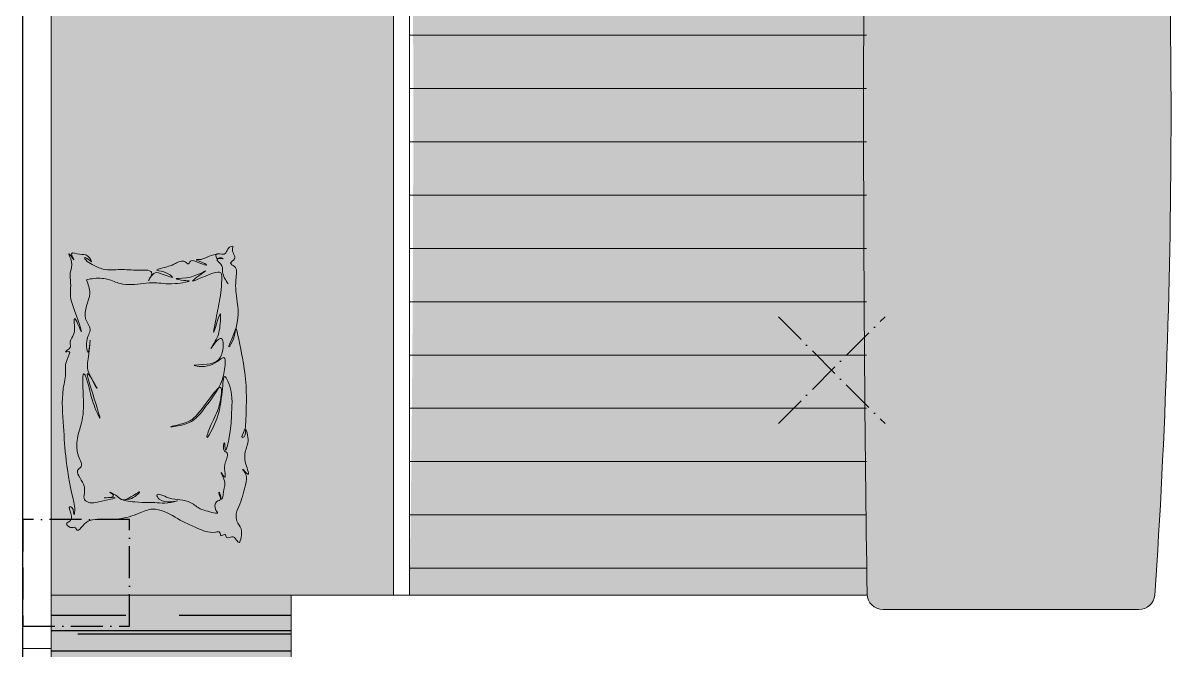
# Model space of a CAD drawing. Header units: millimetres. Extents: x -16811 to 32579, y 147992 to 176118.
# Drawn here: x 1724 to 3877, y 167924 to 169100 of the extents above; entities that cross this region are included whole.
import ezdxf

# ---------------------------------------------------------------- set-up
doc = ezdxf.new("R2010")
doc.units = ezdxf.units.MM
doc.header["$MEASUREMENT"] = 0
doc.header["$PDMODE"] = 3
doc.header["$PDSIZE"] = 100
doc.linetypes.add('ACAD_ISO10W100', pattern=[18, 12, -3, 0, -3])
doc.layers.add('0[2345]', color=6, linetype='ACAD_ISO10W100', lineweight=30, plot=False)
doc.layers.add('Furniture[2345]', color=7, linetype='Continuous', lineweight=20)
doc.layers.add('Hatching[2345]', color=7, linetype='Continuous')
doc.layers.add('Wall[2345]', color=7, linetype='Continuous')
doc.linetypes.add('FENCELINE1', pattern='A,0.25,-0.1,[133,ltypeshp.shx,S=0.1,R=0,X=-0.1,Y=0],-0.1,1', length=1.45)

msp = doc.modelspace()

# ---------------------------------------------------------------- hatches: boundary and pattern name
at = {"layer": 'Hatching[2345]'}
h = msp.add_hatch(color=254, dxfattribs=at)
h.set_gradient(color1=(188, 218, 240), color2=(188, 218, 240), centered=1, one_color=1, tint=0.84, name='SPHERICAL')
h.paths.add_polyline_path([(3846.2, 169833, 0.381867), (3816.4, 169859.7), (3336.6, 169859.7, 0.381867), (3306.8, 169833, 0.007425), (3306.7, 168028.9, 0.407012), (3336.7, 167999.7), (3816.4, 167999.7, 0.381867), (3846.2, 168026.3, 0.033624)])
h = msp.add_hatch(color=254, dxfattribs=at)
h.set_gradient(color1=(188, 218, 240), color2=(188, 218, 240), centered=1, one_color=1, tint=0.84, name='SPHERICAL')
h.paths.add_polyline_path([(2418.8, 169826.6), (1776.6, 169826.6), (1776.6, 168927), (2418.8, 168927)])
edge = h.paths.add_edge_path(flags=16)
edge.add_spline(control_points=[(1808, 169696.2), (1810.1, 169698), (1813.9, 169701.2), (1821.9, 169697.3), (1826.1, 169710.1), (1837.1, 169692.9), (1849.4, 169684.6), (1874.8, 169684), (1905.7, 169685), (1937.8, 169675.3), (1965.2, 169662.3), (1996.9, 169670.9), (2021.5, 169689), (2054.5, 169701.8), (2072.9, 169711.4), (2094.5, 169706.1), (2093.3, 169719.2), (2104.4, 169707.6), (2104.3, 169723.2), (2117.1, 169713.4), (2122.6, 169721.8), (2130.4, 169730.9), (2133.5, 169714.4), (2134.9, 169701.9), (2123.6, 169688.9), (2122.5, 169671.4), (2134.3, 169649.8), (2139.1, 169623.6), (2145.7, 169603.7), (2130.8, 169584), (2152.7, 169609.5), (2136.9, 169572.5), (2141.1, 169553.1), (2148.7, 169534.8), (2139.1, 169507), (2143.1, 169528.2), (2130.7, 169532.3), (2140.7, 169516.7), (2141.7, 169496.3), (2144.5, 169432), (2138.5, 169395.2), (2124, 169325.7), (2122.8, 169326.5), (2122.7, 169326.6)], knot_values=[0, 0, 0, 0, 0.25382, 0.460542, 0.694835, 1.139569, 1.70084, 2.377518, 3.524298, 4.836209, 5.695724, 6.447678, 7.962577, 8.761427, 9.922694, 10.207165, 10.409942, 10.689351, 10.924019, 11.259037, 11.612355, 11.832431, 12.167835, 12.701992, 13.262323, 13.72025, 14.364213, 15.686964, 16.275555, 16.641872, 17.088132, 17.726791, 18.67199, 19.557352, 19.944726, 20.430995, 20.534345, 21.017645, 21.33905, 22.928598, 26.724468, 27.411934, 27.441983, 27.441983, 27.441983, 27.441983], degree=3, periodic=0)
edge.add_spline(control_points=[(2122.7, 169326.6), (2130, 169302.7), (2125, 169277.5), (2120.9, 169237.6), (2126.9, 169211.3), (2108.5, 169203.5), (2128.7, 169193.4), (2112.5, 169182.2), (2118.8, 169171.5), (2110.3, 169172.6), (2106.9, 169178.9), (2101.5, 169190.7), (2088.4, 169184.2), (2086.1, 169187.2)], knot_values=[29.790014, 29.790014, 29.790014, 29.790014, 31.733418, 33.070592, 33.76116, 34.070204, 34.417773, 35.108341, 35.207621, 35.330254, 35.677272, 35.977512, 36.449933, 36.449933, 36.449933, 36.449933], degree=3, periodic=0)
edge.add_spline(control_points=[(2086.1, 169187.2), (2083.1, 169187.6), (2074.3, 169188.8), (2064.2, 169195.6), (2055.2, 169196.8), (2043, 169196.7), (2060.1, 169200.8), (2071.9, 169209.1), (2054.5, 169203.6), (2048.3, 169199.7), (2037.3, 169197.5), (2034.5, 169207.3), (2024.1, 169195.9), (2005.1, 169207.4), (1992, 169211), (1969.5, 169216.9), (1992.1, 169218.8), (2013.9, 169236.2), (1983.9, 169223.1), (1971.3, 169219.8), (1965.7, 169225.7), (1964.2, 169227.6)], knot_values=[0.001627, 0.001627, 0.001627, 0.001627, 0.30881, 0.885533, 1.125245, 1.294957, 1.807053, 2.014014, 2.390194, 2.791076, 3.067402, 3.255669, 3.501446, 4.111256, 5.093018, 5.333636, 5.795713, 6.424924, 7.22382, 7.634666, 7.811297, 7.811297, 7.811297, 7.811297], degree=3, periodic=0)
edge.add_spline(control_points=[(1964.2, 169227.6), (1964.8, 169226.1), (1968.3, 169215.1), (1932.5, 169218.2), (1909.1, 169213.6), (1876.5, 169218.6), (1855.6, 169206.6), (1844, 169201.5), (1836.6, 169190.2), (1847.8, 169196.1), (1854.9, 169204.8), (1843.9, 169183.8), (1832.5, 169190), (1808.8, 169179), (1824.5, 169206), (1804.2, 169175.6), (1818.8, 169205.2), (1810.3, 169220.4), (1814.4, 169243.5), (1811.3, 169267.3), (1820, 169289.7), (1843.1, 169357.8), (1816.6, 169292.6), (1822, 169327.4), (1817.8, 169340.7), (1810, 169351.8), (1815.4, 169362.9), (1797.6, 169372.4), (1816, 169366.7), (1801.6, 169390.1), (1805.5, 169408.9), (1795.1, 169452.8), (1800, 169507.8), (1803.4, 169578.3), (1814.8, 169634.8), (1821.7, 169663.4), (1818.6, 169682.8), (1819.7, 169663), (1807.9, 169659.2), (1816.1, 169676.4), (1815.1, 169687.6), (1803.2, 169691.9), (1806.5, 169694.9), (1808, 169696.2)], knot_values=[8.535132, 8.535132, 8.535132, 8.535132, 8.665562, 9.474885, 10.680581, 11.731794, 12.482799, 12.979735, 13.12789, 13.494969, 13.630671, 14.056835, 14.587313, 15.085164, 15.480512, 15.951085, 16.483501, 17.093841, 17.945825, 18.659388, 19.367318, 20.886126, 21.744859, 22.416814, 22.865961, 23.371565, 23.564984, 24.001314, 24.195364, 24.707154, 25.475673, 26.536549, 28.914258, 31.040669, 33.694428, 34.232605, 34.493516, 34.978663, 35.091565, 35.515429, 36.048451, 36.245558, 36.4021, 36.4021, 36.4021, 36.4021], degree=3, periodic=0)
edge = h.paths.add_edge_path(flags=0)
edge.add_spline(control_points=[(2090.2, 169438.2), (2091.1, 169436.6), (2096.1, 169427.2), (2101.8, 169410.9), (2105.9, 169368.4), (2078.8, 169402.6), (2029.2, 169393.9), (2078, 169394.9), (2100.7, 169382.6), (2099.6, 169326.5), (2070, 169373.4), (2087.9, 169344.9), (2092.8, 169333.4), (2097, 169274.4), (2078.2, 169350), (2085.7, 169305.7), (2092, 169279.1), (2096.4, 169248.2), (2097.2, 169217.9), (2071, 169223.7), (2021, 169249.6), (2084.9, 169205.6), (2039.7, 169234.8), (2002.2, 169230.9), (2023.5, 169236.5), (2045.3, 169236.6), (1996.7, 169245.5), (1977.4, 169238.9), (1941.6, 169242.6), (1911.6, 169246.5), (1881.8, 169231.5), (1859.5, 169231.3), (1846.3, 169234), (1842.9, 169234.7), (1846.1, 169243), (1855.1, 169267), (1830.9, 169299.3), (1855.2, 169328.8), (1839.7, 169344.8), (1846.2, 169386), (1851.4, 169328.3), (1846.5, 169385.9), (1842.4, 169398.7), (1849.8, 169415.1), (1851.6, 169418.9)], knot_values=[65.447847, 65.447847, 65.447847, 65.447847, 65.63943, 66.565436, 67.420431, 68.40732, 69.420683, 70.237166, 71.43394, 72.332569, 73.176927, 73.554537, 74.554717, 75.447633, 76.66581, 77.148, 78.482837, 80.007232, 80.427044, 80.931932, 82.265181, 83.244131, 84.489691, 85.144184, 85.633812, 85.971755, 86.866409, 88.157786, 88.849889, 90.296323, 91.112463, 92.101438, 92.454034, 92.454034, 92.454034, 93.319474, 94.93311, 95.647186, 96.420475, 97.126698, 97.881117, 98.886806, 99.872246, 100.167679, 100.167679, 100.167679, 100.167679], degree=3, periodic=0)
edge.add_spline(control_points=[(1851.6, 169418.9), (1849.3, 169415.3), (1839.3, 169401.1), (1856.2, 169454.4), (1875.3, 169513.4), (1849.7, 169455.5), (1848.6, 169435.2), (1834.3, 169398.2), (1837.8, 169468), (1836.7, 169503.5), (1815.9, 169549.7), (1837.6, 169583.9), (1819, 169594.8), (1841.6, 169616.2), (1839.2, 169633.9), (1837.3, 169646.2), (1848.6, 169655.6), (1864.3, 169651.3), (1910.7, 169642.7), (1885.5, 169643.4), (1880.7, 169643.7)], knot_values=[9.262746, 9.262746, 9.262746, 9.262746, 9.598621, 10.884297, 12.452965, 13.476101, 15.040717, 15.348451, 16.704729, 18.391968, 20.48622, 21.196783, 21.369329, 22.369403, 23.061945, 23.242728, 23.553096, 24.276746, 25.284432, 25.703927, 25.703927, 25.703927, 25.703927], degree=3, periodic=0)
edge.add_spline(control_points=[(1880.7, 169643.7), (1883.3, 169643.4), (1888.8, 169642.8), (1897, 169640.3), (1879.3, 169629.3), (1902.2, 169640.7), (1912.3, 169655.2), (1955.9, 169619.6), (1928.9, 169648.6), (1901.8, 169646.7), (1948.2, 169654.8), (1968.4, 169651.3), (1992.9, 169655.4), (2029.4, 169645.2), (1982.8, 169657.7), (1970.4, 169631.4), (1999.5, 169647), (2017.2, 169647), (2039.5, 169651.3), (2053.5, 169664.5), (2068.1, 169668.5), (2094.2, 169676.7), (2082.2, 169664), (2083.1, 169650.2), (2093.9, 169648.4), (2094.6, 169645), (2094.6, 169644.5)], knot_values=[26.157068, 26.157068, 26.157068, 26.157068, 26.385216, 26.523896, 26.856192, 27.271557, 27.814993, 28.951107, 29.737919, 30.142365, 30.901079, 32.306046, 32.957682, 33.57046, 34.718549, 35.01149, 35.760324, 36.490654, 37.198885, 37.895984, 38.254443, 38.997565, 39.162584, 39.713823, 39.994801, 40.035381, 40.035381, 40.035381, 40.035381], degree=3, periodic=0)
edge.add_spline(control_points=[(1880.7, 169643.7), (1878, 169643.8), (1874.2, 169644), (1878, 169643.9), (1880.7, 169643.7)], knot_values=[25.703927, 25.703927, 25.703927, 25.703927, 25.930608, 26.157068, 26.157068, 26.157068, 26.157068], degree=3, periodic=0)
edge.add_spline(control_points=[(1880.7, 169643.7), (1885.5, 169643.4), (1910.7, 169642.7), (1864.3, 169651.3), (1848.6, 169655.6), (1837.3, 169646.2), (1839.2, 169633.9), (1841.6, 169616.2), (1819, 169594.8), (1837.6, 169583.9), (1815.9, 169549.7), (1836.7, 169503.5), (1837.8, 169468), (1834.3, 169398.2), (1848.6, 169435.2), (1849.7, 169455.5), (1875.3, 169513.4), (1856.2, 169454.4), (1839.3, 169401.1), (1849.3, 169415.3), (1851.6, 169418.9)], knot_values=[9.262746, 9.262746, 9.262746, 9.262746, 9.682241, 10.689927, 11.413577, 11.723945, 11.904729, 12.597271, 13.597345, 13.76989, 14.480453, 16.574705, 18.261945, 19.618223, 19.925956, 21.490572, 22.513709, 24.082377, 25.368053, 25.703927, 25.703927, 25.703927, 25.703927], degree=3, periodic=0)
edge.add_spline(control_points=[(1851.6, 169418.9), (1856.8, 169429.4), (1868.6, 169448.5), (1856.4, 169426.4), (1851.6, 169418.9)], knot_values=[7.713645, 7.713645, 7.713645, 7.713645, 8.546506, 9.262746, 9.262746, 9.262746, 9.262746], degree=3, periodic=0)
h = msp.add_hatch(color=7, dxfattribs=at)
h.set_gradient(color1=(255, 255, 255), one_color=1, tint=1)
h.paths.add_polyline_path([(3306.9, 168077.7), (2449.7, 168077.7, -0.000196), (2449, 168029.9, -0.024285), (2448.8, 168027), (3306.9, 168027)])
h.paths.add_polyline_path([(3306.9, 169827), (2449, 169827, -0.000203), (2449.7, 169777.7), (3306.9, 169777.7)])
h.paths.add_polyline_path([(3306.9, 169777.7), (2449.7, 169777.7, -0.000412), (2451, 169677.7), (3306.9, 169677.7)])
h.paths.add_polyline_path([(3306.9, 169677.7), (2451, 169677.7, -0.000412), (2452.2, 169577.7), (3306.9, 169577.7)])
h.paths.add_polyline_path([(3306.9, 169577.7), (2452.2, 169577.7, -0.000412), (2453.2, 169477.7), (3306.9, 169477.7)])
h.paths.add_polyline_path([(3306.9, 169477.7), (2453.2, 169477.7, -0.000412), (2454, 169377.7), (3306.9, 169377.7)])
h.paths.add_polyline_path([(3306.9, 169377.7), (2454, 169377.7, -0.000412), (2454.6, 169277.7), (3306.9, 169277.7)])
h.paths.add_polyline_path([(3306.9, 169277.7), (2454.6, 169277.7, -0.000412), (2455.1, 169177.7), (3306.9, 169177.7)])
h.paths.add_polyline_path([(3306.9, 169177.7), (2455.1, 169177.7, -0.000412), (2455.4, 169077.7), (3306.9, 169077.7)])
h.paths.add_polyline_path([(3306.9, 169077.7), (2455.4, 169077.7, -0.000412), (2455.6, 168977.7), (3306.9, 168977.7)])
h.paths.add_polyline_path([(3306.9, 168977.7), (2455.6, 168977.7, -0.000412), (2455.6, 168877.7), (3306.9, 168877.7)])
h.paths.add_polyline_path([(3306.9, 168877.7), (2455.6, 168877.7, -0.000412), (2455.4, 168777.7), (3306.9, 168777.7)])
h.paths.add_polyline_path([(3306.9, 168777.7), (2455.4, 168777.7, -0.000412), (2455.1, 168677.7), (3306.9, 168677.7)])
h.paths.add_polyline_path([(3306.9, 168677.7), (2455.1, 168677.7, -0.000412), (2454.6, 168577.7), (3306.9, 168577.7)])
h.paths.add_polyline_path([(3306.9, 168577.7), (2454.6, 168577.7, -0.000412), (2453.9, 168477.7), (3306.9, 168477.7)])
h.paths.add_polyline_path([(3306.9, 168477.7), (2453.9, 168477.7, -0.000412), (2453.1, 168377.7), (3306.9, 168377.7)])
h.paths.add_polyline_path([(3306.9, 168377.7), (2453.1, 168377.7, -0.000412), (2452.1, 168277.7), (3306.9, 168277.7)])
h.paths.add_polyline_path([(3306.9, 168277.7), (2452.1, 168277.7, -0.000412), (2451, 168177.7), (3306.9, 168177.7)])
h.paths.add_polyline_path([(3306.9, 168177.7), (2451, 168177.7, -0.000412), (2449.7, 168077.7), (3306.9, 168077.7)])
h = msp.add_hatch(color=254, dxfattribs=at)
h.set_gradient(color1=(188, 218, 240), color2=(188, 218, 240), centered=1, one_color=1, tint=0.84, name='SPHERICAL')
h.paths.add_polyline_path([(2418.8, 168927), (1776.6, 168927), (1776.6, 168026.6), (2418.8, 168026.6)])
edge = h.paths.add_edge_path(flags=16)
edge.add_spline(control_points=[(2086.1, 168666), (2088.4, 168669), (2101.5, 168662.5), (2106.9, 168674.3), (2110.3, 168680.6), (2118.8, 168681.7), (2112.5, 168671), (2128.7, 168659.8), (2108.5, 168649.7), (2126.9, 168641.9), (2120.9, 168615.6), (2125, 168575.7), (2130, 168550.5), (2122.7, 168526.7)], knot_values=[29.790014, 29.790014, 29.790014, 29.790014, 30.262434, 30.562674, 30.909692, 31.032326, 31.131605, 31.822173, 32.169742, 32.478786, 33.169354, 34.506529, 36.449933, 36.449933, 36.449933, 36.449933], degree=3, periodic=0)
edge.add_spline(control_points=[(2122.7, 168526.7), (2122.8, 168526.7), (2124, 168527.5), (2138.5, 168458), (2144.5, 168421.2), (2141.7, 168356.9), (2140.7, 168336.5), (2130.7, 168320.9), (2143.1, 168325), (2139.1, 168346.2), (2148.7, 168318.4), (2141.1, 168300.1), (2136.9, 168280.7), (2152.7, 168243.7), (2130.8, 168269.2), (2145.7, 168249.5), (2139.1, 168229.6), (2134.3, 168203.4), (2122.5, 168181.8), (2123.6, 168164.3), (2134.9, 168151.3), (2133.5, 168138.8), (2130.4, 168122.3), (2122.6, 168131.4), (2117.1, 168139.9), (2104.3, 168130), (2104.4, 168145.6), (2093.3, 168134), (2094.5, 168147.1), (2072.9, 168141.8), (2054.5, 168151.4), (2021.5, 168164.2), (1996.9, 168182.3), (1965.2, 168190.9), (1937.8, 168177.9), (1905.7, 168168.2), (1874.8, 168169.2), (1849.4, 168168.6), (1837.1, 168160.3), (1826.1, 168143.1), (1821.9, 168155.9), (1813.9, 168152), (1810.1, 168155.2), (1808, 168157)], knot_values=[0, 0, 0, 0, 0.030049, 0.717515, 4.513385, 6.102933, 6.424338, 6.907638, 7.010988, 7.497257, 7.884631, 8.769992, 9.715192, 10.353851, 10.800111, 11.166428, 11.755019, 13.07777, 13.721733, 14.179659, 14.739991, 15.274148, 15.609552, 15.829628, 16.182946, 16.517964, 16.752632, 17.032041, 17.234818, 17.519289, 18.680556, 19.479406, 20.994305, 21.746259, 22.605773, 23.917685, 25.064465, 25.741143, 26.302414, 26.747148, 26.981441, 27.188163, 27.441983, 27.441983, 27.441983, 27.441983], degree=3, periodic=0)
edge.add_spline(control_points=[(1808, 168157), (1806.5, 168158.3), (1803.2, 168161.3), (1815.1, 168165.6), (1816.1, 168176.8), (1807.9, 168194), (1819.7, 168190.2), (1818.6, 168170.4), (1821.7, 168189.8), (1814.8, 168218.4), (1803.4, 168274.9), (1800, 168345.4), (1795.1, 168400.4), (1805.5, 168444.3), (1801.6, 168463.1), (1816, 168486.5), (1797.6, 168480.8), (1815.4, 168490.3), (1810, 168501.4), (1817.8, 168512.5), (1822, 168525.8), (1816.6, 168560.6), (1843.1, 168495.4), (1820, 168563.5), (1811.3, 168585.9), (1814.4, 168609.7), (1810.3, 168632.8), (1818.8, 168648), (1804.2, 168677.6), (1824.5, 168647.2), (1808.8, 168674.2), (1832.5, 168663.2), (1843.9, 168669.4), (1854.9, 168648.4), (1847.8, 168657.1), (1836.6, 168663), (1844, 168651.7), (1855.6, 168646.6), (1876.5, 168634.6), (1909.1, 168639.6), (1932.5, 168635), (1968.3, 168638.1), (1964.8, 168627.1), (1964.2, 168625.6)], knot_values=[8.535132, 8.535132, 8.535132, 8.535132, 8.691674, 8.888781, 9.421803, 9.845667, 9.958569, 10.443716, 10.704627, 11.242804, 13.896563, 16.022974, 18.400683, 19.461558, 20.230077, 20.741868, 20.935918, 21.372247, 21.565667, 22.071271, 22.520417, 23.192373, 24.051106, 25.569914, 26.277843, 26.991407, 27.84339, 28.453731, 28.986147, 29.45672, 29.852067, 30.349919, 30.880397, 31.306561, 31.442263, 31.809342, 31.957497, 32.454433, 33.205438, 34.256651, 35.462346, 36.271669, 36.4021, 36.4021, 36.4021, 36.4021], degree=3, periodic=0)
edge.add_spline(control_points=[(1964.2, 168625.6), (1965.7, 168627.5), (1971.3, 168633.4), (1983.9, 168630.2), (2013.9, 168617), (1992.1, 168634.4), (1969.5, 168636.3), (1992, 168642.2), (2005.1, 168645.8), (2024.1, 168657.3), (2034.5, 168645.9), (2037.3, 168655.7), (2048.3, 168653.5), (2054.5, 168649.7), (2071.9, 168644.1), (2060.1, 168652.4), (2043, 168656.5), (2055.2, 168656.4), (2064.2, 168657.6), (2074.3, 168664.4), (2083.1, 168665.6), (2086.1, 168666)], knot_values=[0.001627, 0.001627, 0.001627, 0.001627, 0.178258, 0.589104, 1.387999, 2.01721, 2.479287, 2.719905, 3.701668, 4.311477, 4.557254, 4.745521, 5.021847, 5.42273, 5.798909, 6.005871, 6.517966, 6.687678, 6.927391, 7.504114, 7.811297, 7.811297, 7.811297, 7.811297], degree=3, periodic=0)
edge = h.paths.add_edge_path(flags=0)
edge.add_spline(control_points=[(1851.6, 168434.3), (1849.8, 168438.1), (1842.4, 168454.5), (1846.5, 168467.3), (1851.4, 168525), (1846.2, 168467.2), (1839.7, 168508.4), (1855.2, 168524.4), (1830.9, 168553.9), (1855.1, 168586.2), (1846.1, 168610.2), (1842.9, 168618.6), (1846.3, 168619.3), (1859.5, 168621.9), (1881.8, 168621.8), (1911.6, 168606.7), (1941.6, 168610.6), (1977.4, 168614.3), (1996.7, 168607.7), (2045.3, 168616.6), (2023.5, 168616.7), (2002.2, 168622.3), (2039.7, 168618.4), (2084.9, 168647.6), (2021, 168603.6), (2071, 168629.5), (2097.2, 168635.3), (2096.4, 168605), (2092, 168574.1), (2085.7, 168547.5), (2078.2, 168503.2), (2097, 168578.8), (2092.8, 168519.8), (2087.9, 168508.3), (2070, 168479.8), (2099.6, 168526.7), (2100.7, 168470.6), (2078, 168458.3), (2029.2, 168459.3), (2078.8, 168450.6), (2105.9, 168484.8), (2101.8, 168442.3), (2096.1, 168426), (2091.1, 168416.6), (2090.2, 168415)], knot_values=[65.447847, 65.447847, 65.447847, 65.447847, 65.74328, 66.72872, 67.734409, 68.488828, 69.195051, 69.96834, 70.682416, 72.296052, 73.161492, 73.161492, 73.161492, 73.514088, 74.503063, 75.319203, 76.765637, 77.45774, 78.749117, 79.643771, 79.981714, 80.471342, 81.125835, 82.371395, 83.350345, 84.683594, 85.188482, 85.608294, 87.132689, 88.467526, 88.949716, 90.167893, 91.060809, 92.060989, 92.438599, 93.282957, 94.181586, 95.37836, 96.194843, 97.208206, 98.195095, 99.05009, 99.976096, 100.167679, 100.167679, 100.167679, 100.167679], degree=3, periodic=0)
edge.add_spline(control_points=[(2090.2, 168415), (2092.7, 168416.9), (2098.5, 168417.7), (2092.3, 168374.9), (2079.2, 168355.4), (2060.7, 168305), (2103.5, 168374.8), (2095.6, 168457.1), (2118.4, 168404.4), (2113.6, 168362.8), (2114.6, 168337), (2102.5, 168286.3), (2102.6, 168324.3), (2096.8, 168297.5), (2111.3, 168293.7), (2101, 168273.9), (2101.8, 168263.6), (2104.6, 168241.2), (2090.9, 168264.4), (2105.9, 168236.1), (2100.2, 168229.2), (2097.9, 168204.2), (2095.1, 168207.9), (2094.6, 168208.7)], knot_values=[40.795121, 40.795121, 40.795121, 40.795121, 41.289195, 42.373774, 43.706157, 44.493775, 46.131029, 48.413116, 48.979249, 50.841276, 52.333224, 53.019481, 53.478416, 54.005494, 54.148976, 54.814349, 55.352161, 55.71403, 56.081921, 56.521549, 57.327938, 57.792171, 57.875372, 57.875372, 57.875372, 57.875372], degree=3, periodic=0)
edge.add_spline(control_points=[(2094.6, 168208.7), (2094.6, 168208.2), (2093.9, 168204.9), (2083.1, 168203), (2082.2, 168189.2), (2094.2, 168176.5), (2068.1, 168184.7), (2053.5, 168188.7), (2039.5, 168201.9), (2017.2, 168206.2), (1999.5, 168206.2), (1970.4, 168221.8), (1982.8, 168195.5), (2029.4, 168208), (1992.9, 168197.8), (1968.4, 168201.9), (1948.2, 168198.4), (1901.8, 168206.5), (1928.9, 168204.6), (1955.9, 168233.6), (1912.3, 168198), (1902.2, 168212.5), (1879.3, 168223.9), (1897, 168212.9), (1888.8, 168210.4), (1883.3, 168209.8), (1880.7, 168209.6)], knot_values=[26.157068, 26.157068, 26.157068, 26.157068, 26.197649, 26.478627, 27.029866, 27.194885, 27.938007, 28.296466, 28.993565, 29.701796, 30.432125, 31.180959, 31.473901, 32.62199, 33.234768, 33.886404, 35.291371, 36.050084, 36.454531, 37.241342, 38.377457, 38.920893, 39.336258, 39.668554, 39.807234, 40.035381, 40.035381, 40.035381, 40.035381], degree=3, periodic=0)
edge.add_spline(control_points=[(1880.7, 168209.6), (1885.5, 168209.8), (1910.7, 168210.5), (1864.3, 168201.9), (1848.6, 168197.6), (1837.3, 168207), (1839.2, 168219.3), (1841.6, 168237), (1819, 168258.4), (1837.6, 168269.3), (1815.9, 168303.5), (1836.7, 168349.7), (1837.8, 168385.2), (1834.3, 168455), (1848.6, 168418), (1849.7, 168397.7), (1875.3, 168339.8), (1856.2, 168398.8), (1839.3, 168452.1), (1849.3, 168437.9), (1851.6, 168434.3)], knot_values=[9.262746, 9.262746, 9.262746, 9.262746, 9.682241, 10.689927, 11.413577, 11.723945, 11.904729, 12.597271, 13.597345, 13.76989, 14.480453, 16.574705, 18.261945, 19.618223, 19.925956, 21.490572, 22.513709, 24.082377, 25.368053, 25.703927, 25.703927, 25.703927, 25.703927], degree=3, periodic=0)
edge = h.paths.add_edge_path(flags=0)
edge.add_spline(control_points=[(2090.2, 168415), (2091.1, 168416.6), (2096.1, 168426), (2101.8, 168442.3), (2105.9, 168484.8), (2078.8, 168450.6), (2029.2, 168459.3), (2078, 168458.3), (2100.7, 168470.6), (2099.6, 168526.7), (2070, 168479.8), (2087.9, 168508.3), (2092.8, 168519.8), (2097, 168578.8), (2078.2, 168503.2), (2085.7, 168547.5), (2092, 168574.1), (2096.4, 168605), (2097.2, 168635.3), (2071, 168629.5), (2021, 168603.6), (2084.9, 168647.6), (2039.7, 168618.4), (2002.2, 168622.3), (2023.5, 168616.7), (2045.3, 168616.6), (1996.7, 168607.7), (1977.4, 168614.3), (1941.6, 168610.6), (1911.6, 168606.7), (1881.8, 168621.8), (1859.5, 168621.9), (1846.3, 168619.3), (1842.9, 168618.6), (1846.1, 168610.2), (1855.1, 168586.2), (1830.9, 168553.9), (1855.2, 168524.4), (1839.7, 168508.4), (1846.2, 168467.2), (1851.4, 168525), (1846.5, 168467.3), (1842.4, 168454.5), (1849.8, 168438.1), (1851.6, 168434.3)], knot_values=[65.447847, 65.447847, 65.447847, 65.447847, 65.63943, 66.565436, 67.420431, 68.40732, 69.420683, 70.237166, 71.43394, 72.332569, 73.176927, 73.554537, 74.554717, 75.447633, 76.66581, 77.148, 78.482837, 80.007232, 80.427044, 80.931932, 82.265181, 83.244131, 84.489691, 85.144184, 85.633812, 85.971755, 86.866409, 88.157786, 88.849889, 90.296323, 91.112463, 92.101438, 92.454034, 92.454034, 92.454034, 93.319474, 94.93311, 95.647186, 96.420475, 97.126698, 97.881117, 98.886806, 99.872246, 100.167679, 100.167679, 100.167679, 100.167679], degree=3, periodic=0)
edge.add_spline(control_points=[(1851.6, 168434.3), (1856.8, 168423.8), (1868.6, 168404.7), (1856.4, 168426.8), (1851.6, 168434.3)], knot_values=[7.713645, 7.713645, 7.713645, 7.713645, 8.546506, 9.262746, 9.262746, 9.262746, 9.262746], degree=3, periodic=0)
edge.add_spline(control_points=[(1851.6, 168434.3), (1849.3, 168437.9), (1839.3, 168452.1), (1856.2, 168398.8), (1875.3, 168339.8), (1849.7, 168397.7), (1848.6, 168418), (1834.3, 168455), (1837.8, 168385.2), (1836.7, 168349.7), (1815.9, 168303.5), (1837.6, 168269.3), (1819, 168258.4), (1841.6, 168237), (1839.2, 168219.3), (1837.3, 168207), (1848.6, 168197.6), (1864.3, 168201.9), (1910.7, 168210.5), (1885.5, 168209.8), (1880.7, 168209.6)], knot_values=[9.262746, 9.262746, 9.262746, 9.262746, 9.598621, 10.884297, 12.452965, 13.476101, 15.040717, 15.348451, 16.704729, 18.391968, 20.48622, 21.196783, 21.369329, 22.369403, 23.061945, 23.242728, 23.553096, 24.276746, 25.284432, 25.703927, 25.703927, 25.703927, 25.703927], degree=3, periodic=0)
edge.add_spline(control_points=[(1880.7, 168209.6), (1878, 168209.4), (1874.2, 168209.2), (1878, 168209.3), (1880.7, 168209.6)], knot_values=[25.703927, 25.703927, 25.703927, 25.703927, 25.930608, 26.157068, 26.157068, 26.157068, 26.157068], degree=3, periodic=0)
edge.add_spline(control_points=[(1880.7, 168209.6), (1883.3, 168209.8), (1888.8, 168210.4), (1897, 168212.9), (1879.3, 168223.9), (1902.2, 168212.5), (1912.3, 168198), (1955.9, 168233.6), (1928.9, 168204.6), (1901.8, 168206.5), (1948.2, 168198.4), (1968.4, 168201.9), (1992.9, 168197.8), (2029.4, 168208), (1982.8, 168195.5), (1970.4, 168221.8), (1999.5, 168206.2), (2017.2, 168206.2), (2039.5, 168201.9), (2053.5, 168188.7), (2068.1, 168184.7), (2094.2, 168176.5), (2082.2, 168189.2), (2083.1, 168203), (2093.9, 168204.9), (2094.6, 168208.2), (2094.6, 168208.7)], knot_values=[26.157068, 26.157068, 26.157068, 26.157068, 26.385216, 26.523896, 26.856192, 27.271557, 27.814993, 28.951107, 29.737919, 30.142365, 30.901079, 32.306046, 32.957682, 33.57046, 34.718549, 35.01149, 35.760324, 36.490654, 37.198885, 37.895984, 38.254443, 38.997565, 39.162584, 39.713823, 39.994801, 40.035381, 40.035381, 40.035381, 40.035381], degree=3, periodic=0)
edge.add_spline(control_points=[(2094.6, 168208.7), (2095.1, 168213), (2088.1, 168227.1), (2092.6, 168212.1), (2094.6, 168208.7)], knot_values=[40.035381, 40.035381, 40.035381, 40.035381, 40.423519, 40.795121, 40.795121, 40.795121, 40.795121], degree=3, periodic=0)
edge.add_spline(control_points=[(2094.6, 168208.7), (2095.1, 168207.9), (2097.9, 168204.2), (2100.2, 168229.2), (2105.9, 168236.1), (2090.9, 168264.4), (2104.6, 168241.2), (2101.8, 168263.6), (2101, 168273.9), (2111.3, 168293.7), (2096.8, 168297.5), (2102.6, 168324.3), (2102.5, 168286.3), (2114.6, 168337), (2113.6, 168362.8), (2118.4, 168404.4), (2095.6, 168457.1), (2103.5, 168374.8), (2060.7, 168305), (2079.2, 168355.4), (2092.3, 168374.9), (2098.5, 168417.7), (2092.7, 168416.9), (2090.2, 168415)], knot_values=[40.795121, 40.795121, 40.795121, 40.795121, 40.878322, 41.342555, 42.148944, 42.588573, 42.956463, 43.318333, 43.856144, 44.521517, 44.664999, 45.192077, 45.651012, 46.337269, 47.829218, 49.691244, 50.257377, 52.539465, 54.176718, 54.964336, 56.29672, 57.381298, 57.875372, 57.875372, 57.875372, 57.875372], degree=3, periodic=0)
edge.add_spline(control_points=[(2090.2, 168415), (2080.7, 168407.8), (2054.1, 168364), (2030.4, 168349.3), (1985.2, 168339.9), (2041.4, 168347.2), (2061.8, 168375), (2082.6, 168401.4), (2090.2, 168415)], knot_values=[57.875372, 57.875372, 57.875372, 57.875372, 59.777578, 60.518867, 61.457002, 62.363933, 63.831779, 65.447847, 65.447847, 65.447847, 65.447847], degree=3, periodic=0)
h = msp.add_hatch(color=254, dxfattribs=at)
h.set_gradient(color1=(195, 213, 212), rotation=45, centered=1, one_color=1, tint=1, name='INVHEMISPHERICAL')
edge = h.paths.add_edge_path()
edge.add_spline(control_points=[(1964.2, 168625.6), (1964.8, 168627.1), (1968.3, 168638.1), (1932.5, 168635), (1909.1, 168639.6), (1876.5, 168634.6), (1855.6, 168646.6), (1844, 168651.7), (1836.6, 168663), (1847.8, 168657.1), (1854.9, 168648.4), (1843.9, 168669.4), (1832.5, 168663.2), (1808.8, 168674.2), (1824.5, 168647.2), (1804.2, 168677.6), (1818.8, 168648), (1810.3, 168632.8), (1814.4, 168609.7), (1812, 168591.2), (1813.3, 168583.3), (1813.7, 168581.6)], knot_values=[8.535132, 8.535132, 8.535132, 8.535132, 8.665562, 9.474885, 10.680581, 11.731794, 12.482799, 12.979735, 13.12789, 13.494969, 13.630671, 14.056835, 14.587313, 15.085164, 15.480512, 15.951085, 16.483501, 17.093841, 17.945825, 18.659388, 18.86018, 18.86018, 18.86018, 18.86018], degree=3, periodic=0)
edge.add_spline(control_points=[(1813.7, 168581.6), (1814.7, 168577.2), (1821.5, 168559.1), (1843.1, 168495.4), (1816.6, 168560.6), (1822, 168525.8), (1817.8, 168512.5), (1810, 168501.4), (1815.4, 168490.3), (1797.6, 168480.8), (1816, 168486.5), (1801.6, 168463.1), (1805.5, 168444.3), (1795.1, 168400.4), (1799.6, 168349.9), (1801.7, 168310.1), (1803.3, 168293.2)], knot_values=[18.86018, 18.86018, 18.86018, 18.86018, 19.367318, 20.886126, 21.744859, 22.416814, 22.865961, 23.371565, 23.564984, 24.001314, 24.195364, 24.707154, 25.475673, 26.536549, 28.914258, 30.585278, 30.585278, 30.585278, 30.585278], degree=3, periodic=0)
edge.add_spline(control_points=[(1803.3, 168293.2), (1803.7, 168288.7), (1807, 168257.2), (1814.8, 168218.4), (1821.7, 168189.8), (1818.6, 168170.4), (1819.7, 168190.2), (1807.9, 168194), (1816.1, 168176.8), (1815.1, 168165.6), (1803.2, 168161.3), (1806.5, 168158.3), (1808, 168157)], knot_values=[30.585278, 30.585278, 30.585278, 30.585278, 31.040669, 33.694428, 34.232605, 34.493516, 34.978663, 35.091565, 35.515429, 36.048451, 36.245558, 36.4021, 36.4021, 36.4021, 36.4021], degree=3, periodic=0)
edge.add_spline(control_points=[(1808, 168157), (1810.1, 168155.2), (1813.9, 168152), (1821.9, 168155.9), (1826.1, 168143.1), (1837.1, 168160.3), (1849.4, 168168.6), (1874.8, 168169.2), (1905.7, 168168.2), (1937.8, 168177.9), (1965.2, 168190.9), (1996.9, 168182.3), (2021.5, 168164.2), (2054.5, 168151.4), (2072.9, 168141.8), (2094.5, 168147.1), (2093.3, 168134), (2104.4, 168145.6), (2104.3, 168130), (2117.1, 168139.9), (2122.6, 168131.4), (2130.4, 168122.3), (2133.5, 168138.8), (2134.9, 168151.3), (2123.6, 168164.3), (2122.5, 168181.8), (2134.3, 168203.4), (2139.1, 168229.6), (2145.7, 168249.5), (2130.8, 168269.2), (2152.7, 168243.7), (2136.9, 168280.7), (2141.1, 168300.1), (2148.7, 168318.4), (2139.1, 168346.2), (2143.1, 168325), (2130.7, 168320.9), (2140.7, 168336.5), (2141.7, 168356.9), (2142.7, 168380.1), (2142.7, 168396.7), (2142.7, 168398)], knot_values=[0, 0, 0, 0, 0.317275, 0.575678, 0.868544, 1.424462, 2.12605, 2.971898, 4.405373, 6.045262, 7.119655, 8.059598, 9.953221, 10.951784, 12.403367, 12.758956, 13.012427, 13.361689, 13.655024, 14.073797, 14.515444, 14.790538, 15.209793, 15.87749, 16.577904, 17.150313, 17.955266, 19.608705, 20.344444, 20.80234, 21.360165, 22.158489, 23.339988, 24.44669, 24.930907, 25.538744, 25.667931, 26.272056, 26.673812, 28.660747, 28.840014, 28.840014, 28.840014, 28.840014], degree=3, periodic=0)
edge.add_line((2142.7, 168398), (2170.4, 168406.6))
edge.add_line((2170.4, 168406.6), (2142, 168420.5))
edge.add_spline(control_points=[(2142, 168420.5), (2140.5, 168444.7), (2135.4, 168473.1), (2124, 168527.5), (2122.8, 168526.7), (2122.7, 168526.7)], knot_values=[29.888741, 29.888741, 29.888741, 29.888741, 33.405585, 34.264917, 34.302479, 34.302479, 34.302479, 34.302479], degree=3, periodic=0)
edge.add_spline(control_points=[(2122.7, 168526.7), (2130, 168550.5), (2125, 168575.7), (2120.9, 168615.6), (2126.9, 168641.9), (2108.5, 168649.7), (2128.7, 168659.8), (2112.5, 168671), (2118.8, 168681.7), (2110.3, 168680.6), (2106.9, 168674.3), (2101.5, 168662.5), (2088.4, 168669), (2086.1, 168666)], knot_values=[37.237517, 37.237517, 37.237517, 37.237517, 39.666772, 41.33824, 42.20145, 42.587756, 43.022217, 43.885427, 44.009526, 44.162817, 44.596591, 44.97189, 45.562416, 45.562416, 45.562416, 45.562416], degree=3, periodic=0)
edge.add_spline(control_points=[(2086.1, 168666), (2083.1, 168665.6), (2074.3, 168664.4), (2064.2, 168657.6), (2055.2, 168656.4), (2043, 168656.5), (2060.1, 168652.4), (2071.9, 168644.1), (2054.5, 168649.7), (2048.3, 168653.5), (2037.3, 168655.7), (2034.5, 168645.9), (2024.1, 168657.3), (2005.1, 168645.8), (1992, 168642.2), (1969.5, 168636.3), (1992.1, 168634.4), (2013.9, 168617), (1983.9, 168630.2), (1971.3, 168633.4), (1965.7, 168627.5), (1964.2, 168625.6)], knot_values=[0.001627, 0.001627, 0.001627, 0.001627, 0.30881, 0.885533, 1.125245, 1.294957, 1.807053, 2.014014, 2.390194, 2.791076, 3.067402, 3.255669, 3.501446, 4.111256, 5.093018, 5.333636, 5.795713, 6.424924, 7.22382, 7.634666, 7.811297, 7.811297, 7.811297, 7.811297], degree=3, periodic=0)
edge = h.paths.add_edge_path(flags=16)
edge.add_spline(control_points=[(2090.2, 168415), (2091.1, 168416.6), (2096.1, 168426), (2101.8, 168442.3), (2105.9, 168484.8), (2078.8, 168450.6), (2029.2, 168459.3), (2078, 168458.3), (2100.7, 168470.6), (2099.6, 168526.7), (2070, 168479.8), (2087.9, 168508.3), (2092.8, 168519.8), (2097, 168578.8), (2078.2, 168503.2), (2085.7, 168547.5), (2092, 168574.1), (2096.4, 168605), (2097.2, 168635.3), (2071, 168629.5), (2021, 168603.6), (2084.9, 168647.6), (2039.7, 168618.4), (2002.2, 168622.3), (2023.5, 168616.7), (2045.3, 168616.6), (1996.7, 168607.7), (1977.4, 168614.3), (1941.6, 168610.6), (1911.6, 168606.7), (1881.8, 168621.8), (1859.5, 168621.9), (1846.3, 168619.3), (1842.9, 168618.6), (1846.1, 168610.2), (1855.1, 168586.2), (1830.9, 168553.9), (1855.2, 168524.4), (1839.7, 168508.4), (1846.2, 168467.2), (1851.4, 168525), (1846.5, 168467.3), (1842.4, 168454.5), (1849.8, 168438.1), (1851.6, 168434.3)], knot_values=[81.809808, 81.809808, 81.809808, 81.809808, 82.049287, 83.206795, 84.275539, 85.50915, 86.775853, 87.796457, 89.292425, 90.415712, 91.471158, 91.943172, 93.193396, 94.309542, 95.832263, 96.435, 98.103547, 100.00904, 100.533805, 101.164915, 102.831476, 104.055163, 105.612114, 106.43023, 107.042265, 107.464694, 108.583011, 110.197233, 111.062361, 112.870403, 113.890579, 115.126798, 115.567543, 115.567543, 115.567543, 116.649343, 118.666388, 119.558983, 120.525594, 121.408372, 122.351396, 123.608507, 124.840307, 125.209599, 125.209599, 125.209599, 125.209599], degree=3, periodic=0)
edge.add_spline(control_points=[(1851.6, 168434.3), (1849.3, 168437.9), (1839.3, 168452.1), (1856.2, 168398.8), (1875.3, 168339.8), (1849.7, 168397.7), (1848.6, 168418), (1834.3, 168455), (1837.8, 168385.2), (1836.7, 168349.7), (1815.9, 168303.5), (1837.6, 168269.3), (1819, 168258.4), (1841.6, 168237), (1839.2, 168219.3), (1837.3, 168207), (1848.6, 168197.6), (1864.3, 168201.9), (1910.7, 168210.5), (1885.5, 168209.8), (1880.7, 168209.6)], knot_values=[11.578433, 11.578433, 11.578433, 11.578433, 11.998276, 13.605371, 15.566206, 16.845127, 18.800896, 19.185564, 20.880911, 22.98996, 25.607776, 26.495979, 26.711661, 27.961754, 28.827431, 29.05341, 29.44137, 30.345933, 31.60554, 32.129909, 32.129909, 32.129909, 32.129909], degree=3, periodic=0)
edge.add_spline(control_points=[(1880.7, 168209.6), (1883.3, 168209.8), (1888.8, 168210.4), (1897, 168212.9), (1879.3, 168223.9), (1902.2, 168212.5), (1912.3, 168198), (1955.9, 168233.6), (1928.9, 168204.6), (1901.8, 168206.5), (1948.2, 168198.4), (1968.4, 168201.9), (1992.9, 168197.8), (2029.4, 168208), (1982.8, 168195.5), (1970.4, 168221.8), (1999.5, 168206.2), (2017.2, 168206.2), (2039.5, 168201.9), (2053.5, 168188.7), (2068.1, 168184.7), (2094.2, 168176.5), (2082.2, 168189.2), (2083.1, 168203), (2093.9, 168204.9), (2094.6, 168208.2), (2094.6, 168208.7)], knot_values=[32.696336, 32.696336, 32.696336, 32.696336, 32.98152, 33.15487, 33.57024, 34.089446, 34.768741, 36.188884, 37.172399, 37.677957, 38.626349, 40.382557, 41.197102, 41.963074, 43.398186, 43.764363, 44.700405, 45.613317, 46.498606, 47.36998, 47.818054, 48.746956, 48.95323, 49.642279, 49.993501, 50.044227, 50.044227, 50.044227, 50.044227], degree=3, periodic=0)
edge.add_spline(control_points=[(2094.6, 168208.7), (2095.1, 168207.9), (2097.9, 168204.2), (2100.2, 168229.2), (2105.9, 168236.1), (2090.9, 168264.4), (2104.6, 168241.2), (2101.8, 168263.6), (2101, 168273.9), (2111.3, 168293.7), (2096.8, 168297.5), (2102.6, 168324.3), (2102.5, 168286.3), (2114.6, 168337), (2113.6, 168362.8), (2118.4, 168404.4), (2095.6, 168457.1), (2103.5, 168374.8), (2060.7, 168305), (2079.2, 168355.4), (2092.3, 168374.9), (2098.5, 168417.7), (2092.7, 168416.9), (2090.2, 168415)], knot_values=[50.993901, 50.993901, 50.993901, 50.993901, 51.097903, 51.678194, 52.686181, 53.235716, 53.695579, 54.147916, 54.82018, 55.651897, 55.831248, 56.490096, 57.063765, 57.921587, 59.786522, 62.114055, 62.821722, 65.674331, 67.720898, 68.70542, 70.3709, 71.726622, 72.344215, 72.344215, 72.344215, 72.344215], degree=3, periodic=0)
h = msp.add_hatch(color=254, dxfattribs=at)
h.set_gradient(color1=(226, 238, 238), rotation=90, one_color=1, tint=1, name='SPHERICAL')
edge = h.paths.add_edge_path()
edge.add_spline(control_points=[(2094.6, 168208.7), (2094.6, 168208.2), (2093.9, 168204.9), (2083.1, 168203), (2082.2, 168189.2), (2094.2, 168176.5), (2068.1, 168184.7), (2053.5, 168188.7), (2039.5, 168201.9), (2017.2, 168206.2), (1999.5, 168206.2), (1970.4, 168221.8), (1982.8, 168195.5), (2029.4, 168208), (1992.9, 168197.8), (1968.4, 168201.9), (1948.2, 168198.4), (1901.8, 168206.5), (1928.9, 168204.6), (1955.9, 168233.6), (1912.3, 168198), (1902.2, 168212.5), (1879.3, 168223.9), (1897, 168212.9), (1888.8, 168210.4), (1883.3, 168209.8), (1880.7, 168209.6)], knot_values=[32.696336, 32.696336, 32.696336, 32.696336, 32.747061, 33.098284, 33.787332, 33.993606, 34.922508, 35.370582, 36.241956, 37.127245, 38.040157, 38.976199, 39.342376, 40.777488, 41.54346, 42.358005, 44.114213, 45.062605, 45.568163, 46.551678, 47.971821, 48.651116, 49.170322, 49.585692, 49.759042, 50.044227, 50.044227, 50.044227, 50.044227], degree=3, periodic=0)
edge.add_spline(control_points=[(1880.7, 168209.6), (1878, 168209.4), (1874.2, 168209.2), (1878, 168209.3), (1880.7, 168209.6)], knot_values=[32.129909, 32.129909, 32.129909, 32.129909, 32.41326, 32.696336, 32.696336, 32.696336, 32.696336], degree=3, periodic=0)
edge.add_spline(control_points=[(1880.7, 168209.6), (1885.5, 168209.8), (1910.7, 168210.5), (1864.3, 168201.9), (1848.6, 168197.6), (1837.3, 168207), (1839.2, 168219.3), (1841.6, 168237), (1819, 168258.4), (1837.6, 168269.3), (1815.9, 168303.5), (1836.7, 168349.7), (1837.8, 168385.2), (1834.3, 168455), (1848.6, 168418), (1849.7, 168397.7), (1875.3, 168339.8), (1856.2, 168398.8), (1839.3, 168452.1), (1849.3, 168437.9), (1851.6, 168434.3)], knot_values=[11.578433, 11.578433, 11.578433, 11.578433, 12.102802, 13.362409, 14.266972, 14.654932, 14.880911, 15.746588, 16.996681, 17.212363, 18.100566, 20.718382, 22.827431, 24.522779, 24.907446, 26.863215, 28.142136, 30.102971, 31.710066, 32.129909, 32.129909, 32.129909, 32.129909], degree=3, periodic=0)
edge.add_spline(control_points=[(1851.6, 168434.3), (1856.8, 168423.8), (1868.6, 168404.7), (1856.4, 168426.8), (1851.6, 168434.3)], knot_values=[9.642056, 9.642056, 9.642056, 9.642056, 10.683132, 11.578433, 11.578433, 11.578433, 11.578433], degree=3, periodic=0)
edge.add_spline(control_points=[(1851.6, 168434.3), (1849.8, 168438.1), (1842.4, 168454.5), (1846.5, 168467.3), (1851.4, 168525), (1846.2, 168467.2), (1839.7, 168508.4), (1855.2, 168524.4), (1830.9, 168553.9), (1855.1, 168586.2), (1846.1, 168610.2), (1842.9, 168618.6), (1846.3, 168619.3), (1859.5, 168621.9), (1881.8, 168621.8), (1911.6, 168606.7), (1941.6, 168610.6), (1977.4, 168614.3), (1996.7, 168607.7), (2045.3, 168616.6), (2023.5, 168616.7), (2002.2, 168622.3), (2039.7, 168618.4), (2084.9, 168647.6), (2021, 168603.6), (2071, 168629.5), (2097.2, 168635.3), (2096.4, 168605), (2092, 168574.1), (2085.7, 168547.5), (2078.2, 168503.2), (2097, 168578.8), (2092.8, 168519.8), (2087.9, 168508.3), (2070, 168479.8), (2099.6, 168526.7), (2100.7, 168470.6), (2078, 168458.3), (2029.2, 168459.3), (2078.8, 168450.6), (2105.9, 168484.8), (2101.8, 168442.3), (2096.1, 168426), (2091.1, 168416.6), (2090.2, 168415)], knot_values=[81.809808, 81.809808, 81.809808, 81.809808, 82.1791, 83.4109, 84.668012, 85.611035, 86.493814, 87.460425, 88.35302, 90.370065, 91.451865, 91.451865, 91.451865, 91.89261, 93.128829, 94.149004, 95.957047, 96.822175, 98.436396, 99.554714, 99.977143, 100.589178, 101.407294, 102.964244, 104.187932, 105.854493, 106.485603, 107.010367, 108.915861, 110.584407, 111.187145, 112.709866, 113.826011, 115.076236, 115.548249, 116.603696, 117.726983, 119.22295, 120.243554, 121.510258, 122.743869, 123.812613, 124.97012, 125.209599, 125.209599, 125.209599, 125.209599], degree=3, periodic=0)
edge.add_spline(control_points=[(2090.2, 168415), (2080.7, 168407.8), (2054.1, 168364), (2030.4, 168349.3), (1985.2, 168339.9), (2041.4, 168347.2), (2061.8, 168375), (2082.6, 168401.4), (2090.2, 168415)], knot_values=[72.344215, 72.344215, 72.344215, 72.344215, 74.721973, 75.648583, 76.821253, 77.954916, 79.789724, 81.809808, 81.809808, 81.809808, 81.809808], degree=3, periodic=0)
edge.add_spline(control_points=[(2090.2, 168415), (2092.7, 168416.9), (2098.5, 168417.7), (2092.3, 168374.9), (2079.2, 168355.4), (2060.7, 168305), (2103.5, 168374.8), (2095.6, 168457.1), (2118.4, 168404.4), (2113.6, 168362.8), (2114.6, 168337), (2102.5, 168286.3), (2102.6, 168324.3), (2096.8, 168297.5), (2111.3, 168293.7), (2101, 168273.9), (2101.8, 168263.6), (2104.6, 168241.2), (2090.9, 168264.4), (2105.9, 168236.1), (2100.2, 168229.2), (2097.9, 168204.2), (2095.1, 168207.9), (2094.6, 168208.7)], knot_values=[50.993901, 50.993901, 50.993901, 50.993901, 51.611494, 52.967217, 54.632696, 55.617219, 57.663786, 60.516395, 61.224061, 63.551594, 65.41653, 66.274352, 66.84802, 67.506868, 67.68622, 68.517936, 69.190201, 69.642537, 70.102401, 70.651936, 71.659922, 72.240213, 72.344215, 72.344215, 72.344215, 72.344215], degree=3, periodic=0)
edge.add_spline(control_points=[(2094.6, 168208.7), (2095.1, 168213), (2088.1, 168227.1), (2092.6, 168212.1), (2094.6, 168208.7)], knot_values=[50.044227, 50.044227, 50.044227, 50.044227, 50.529399, 50.993901, 50.993901, 50.993901, 50.993901], degree=3, periodic=0)
h = msp.add_hatch(color=29, dxfattribs=at)
h.set_gradient(color1=(87, 49, 41), color2=(101, 56, 47), one_color=1, tint=0.29)
h.paths.add_polyline_path([(1776.6, 168026.6), (2226.6, 168026.6), (2226.6, 167576.6), (1776.6, 167576.6)])
at = {"layer": 'Hatching[2345]', "true_color": 0x946247}
h = msp.add_hatch(dxfattribs=at)
h.set_pattern_fill('AR-RROOF', color=25, scale=100, style=0)
h.set_pattern_definition([(180, (127326.32, 43953.46), (-220, 100), [1500, -200, 500, -100]), (180, (127193.32, 44003.46), (100, 133), [300, -33, 600, -75]), (180, (127276.32, 44038.46), (-520, 67), [800, -140, 400, -100])])
h.paths.add_polyline_path([(1776.6, 168026.6), (2226.6, 168026.6), (2226.6, 167576.6), (1776.6, 167576.6)])

# ---------------------------------------------------------------- linework, layer by layer
at = {"layer": '0[2345]', "ltscale": 5}
msp.add_lwpolyline([(1723.7, 167968.6), (1923.7, 167968.6), (1923.7, 168168.6), (1723.7, 168168.6)], close=True, dxfattribs=at)
msp.add_point((3240.3, 168448.9), dxfattribs=at)
at = {"layer": 'Furniture[2345]'}
for p, q in [((1776.6, 169826.6), (1776.6, 168026.6)), ((1776.6, 168026.6), (3306.9, 168026.6)), ((3336.7, 167999.7), (3816.4, 167999.7))]:
    msp.add_line(p, q, dxfattribs=at)
at = {"layer": 'Furniture[2345]', "color": 150}
for p, q in [((2418.8, 168027), (2418.8, 169827)), ((2448.8, 168027), (2448.8, 169827))]:
    msp.add_line(p, q, dxfattribs=at)
at = {"layer": 'Furniture[2345]', "color": 150, "linetype": 'FENCELINE1', "ltscale": 100}
for p, q in [((2448.8, 169077.3), (3305.8, 169077.3)), ((2448.8, 168977.3), (3305.8, 168977.3)), ((2448.8, 168877.3), (3305.8, 168877.3)), ((2448.8, 168777.3), (3305.8, 168777.3)), ((2448.8, 168677.3), (3305.8, 168677.3)), ((2448.8, 168577.3), (3305.8, 168577.3)), ((2448.8, 168477.3), (3305.8, 168477.3)), ((2448.8, 168377.3), (3305.8, 168377.3)), ((2448.8, 168277.3), (3305.8, 168277.3)), ((2448.8, 168177.3), (3305.8, 168177.3)), ((2448.8, 168077.3), (3305.8, 168077.3))]:
    msp.add_line(p, q, dxfattribs=at)
at = {"layer": 'Furniture[2345]', "color": 7}
for points in [[(1776.6, 169926.6), (1723.7, 169926.6), (1723.7, 167926.6), (1776.6, 167926.6)], [(2226.6, 167576.6), (1776.6, 167576.6), (1776.6, 168026.6), (2226.6, 168026.6)]]:
    msp.add_lwpolyline(points, close=True, dxfattribs=at)
at = {"layer": 'Furniture[2345]'}
for centre, radius, start, end in [((64047.7, 168928.8), 60747.6, 179.147139, 180.848772), ((-9571.7, 168929.7), 13448.3, 356.14845, 3.85155), ((3336.7, 168029.7), 30, 181.4124, 270), ((3816.4, 168029.7), 30, 270, 353.6008)]:
    msp.add_arc(centre, radius, start, end, dxfattribs=at)
at = {"layer": 'Furniture[2345]', "color": 252}
for points in [[(1808, 168157), (1814.7, 168153.4), (1820.9, 168153.8), (1825.5, 168148.5), (1835.8, 168156.9), (1849.4, 168166.8), (1869.6, 168169), (1904, 168170), (1941.9, 168180.4), (1966.5, 168188.1), (1988.6, 168183.6), (2028.7, 168162.2), (2050.6, 168152.5), (2084.7, 168145), (2093.1, 168144), (2094.9, 168138.1), (2102.7, 168141.1), (2105.7, 168134.7), (2115.6, 168136.4), (2124, 168130), (2128.9, 168125.6), (2132.7, 168134.9), (2132.7, 168151), (2124.9, 168165.8), (2123.7, 168179.5), (2130.4, 168197.6), (2141.4, 168235.7), (2141.4, 168253.4), (2135.9, 168262.9), (2145.6, 168253.7), (2141.7, 168272.4), (2142, 168300.8), (2145, 168327.2), (2141.3, 168338.2), (2138.4, 168323.9), (2135.5, 168322.8), (2139.4, 168336.8), (2141.2, 168346.2), (2142.7, 168393.9), (2128.3, 168506.9), (2122.9, 168526.8), (2118.6, 168507.7), (2109.9, 168492.5), (2120, 168518.7), (2124.6, 168583.1), (2123.4, 168623.2), (2120.1, 168643.6), (2113.2, 168649.8), (2120.1, 168657.5), (2116.9, 168678), (2117.7, 168680.9), (2114, 168680.9), (2106.6, 168673.5), (2100.9, 168666.5), (2085.7, 168665.2), (2087.7, 168658.4), (2094.5, 168660.2), (2098.9, 168657.9), (2090.7, 168658.4), (2088, 168656.6), (2094.8, 168647.9), (2098.2, 168633), (2108.4, 168610.9)], [(2086.2, 168666.1), (2077.1, 168664.3), (2061.1, 168657.5), (2054, 168656.5), (2048.9, 168656.3), (2062.9, 168649.9), (2068, 168646.4), (2057.1, 168649.1), (2045.9, 168653.7), (2037.7, 168653.3), (2034.3, 168648.7), (2027.7, 168652.1), (2009.7, 168649.1), (1981.8, 168639.5), (1975, 168637.2), (1988.2, 168633.1), (2004.2, 168623.1), (1981.4, 168630.4), (1969, 168630.4), (1959, 168617.1), (1965.4, 168629.9), (1942, 168636.5), (1905.9, 168637.8), (1874.3, 168638.3), (1853.7, 168647.3), (1841.5, 168655.9), (1839.3, 168659.7), (1849.2, 168654.9), (1852.1, 168652.1), (1845.3, 168662.9), (1829.8, 168666.3), (1814.9, 168667.4), (1818.9, 168656.2), (1810.3, 168667.4), (1814.8, 168652.1), (1812.9, 168633.8), (1813.2, 168608.3), (1812.9, 168586.9), (1818.6, 168566.4), (1832.3, 168523), (1820.5, 168545.9), (1820.5, 168525.7), (1817.1, 168512.7), (1812.1, 168498.3), (1812.7, 168492.6), (1803.7, 168483), (1809.5, 168483.8), (1806.4, 168468.8), (1803.7, 168445.9), (1799.4, 168414.3), (1799.7, 168343), (1804.8, 168279.4), (1819, 168201.1), (1820.7, 168185), (1819.5, 168177.3), (1815.1, 168191.2), (1811.9, 168192.4), (1813.7, 168179.8), (1809.9, 168164.2), (1805.2, 168160.7), (1808, 168157)]]:
    msp.add_spline(points, degree=3, dxfattribs=at)
at = {"layer": 'Furniture[2345]', "color": 253}
msp.add_spline([(1842.9, 168618.6), (1849, 168593.3), (1841.3, 168545.5), (1849.6, 168525.8), (1843.2, 168503.4), (1845.8, 168482.4), (1849.6, 168504.7), (1846.4, 168474.7), (1846.9, 168445.2), (1862.6, 168415.1), (1846, 168442), (1854.5, 168404.4), (1867.5, 168359.2), (1855.4, 168387.4), (1842.9, 168432.6), (1839.3, 168441.1), (1836.7, 168400.5), (1833.5, 168350), (1828.1, 168287.4), (1831.7, 168266.4), (1827.7, 168263.1), (1837.4, 168234.7), (1838.4, 168213.9), (1838.2, 168208.5), (1844.6, 168201.7), (1866.3, 168201.9), (1895.5, 168209.6), (1876.1, 168209.3), (1889.7, 168210.8), (1893.5, 168212.6), (1886.5, 168219.7), (1897.6, 168214), (1911.7, 168205.8), (1942.4, 168220.6), (1923.3, 168206.8), (1911.2, 168205.6), (1933.6, 168201.6), (1975.7, 168200.2), (1995.3, 168199.7), (2013.3, 168203.6), (1979, 168206.9), (1974.8, 168214.6), (1996.7, 168209.4), (2018.2, 168205.5), (2038.7, 168200), (2056.3, 168188.6), (2066.5, 168185.1), (2088.5, 168182), (2085.7, 168186), (2087.5, 168202.5), (2094.4, 168207.4), (2091, 168219.8), (2095.9, 168207.1), (2099.9, 168220.4), (2100.6, 168244.6), (2095.3, 168256.7), (2102.1, 168248), (2102.4, 168258.9), (2103, 168275), (2105.2, 168294.8), (2101.5, 168297), (2101.5, 168312.8), (2103.3, 168299.2), (2109.8, 168318.7), (2114.7, 168363.2), (2111.4, 168419), (2104.7, 168434.6), (2090.2, 168367.7), (2068.5, 168323.6), (2076.3, 168345.9), (2091.9, 168382.7), (2095.4, 168415.1), (2047.1, 168361.9), (2028.1, 168350.3), (2001.1, 168342.6), (2027.8, 168347.6), (2062.2, 168375.1), (2092.8, 168419.9), (2101.3, 168446.3), (2101.3, 168472), (2075.1, 168458.2), (2044.7, 168458), (2069.1, 168459.9), (2097.4, 168482), (2093.3, 168508.6), (2076.3, 168489.8), (2082.2, 168499.5), (2092.6, 168527.7), (2093.3, 168554.4), (2081.3, 168519.9), (2083.5, 168534.2), (2091.3, 168573.5), (2096.7, 168618.9), (2094.9, 168631.4), (2079.8, 168630.7), (2042.2, 168616.9), (2065.7, 168634.6), (2030.5, 168622), (2010.9, 168620.6), (2025.2, 168617.2), (2035.3, 168616.3), (2008.9, 168611.2), (1970.2, 168612.9), (1949.5, 168611.4), (1906.1, 168611.4), (1882.9, 168619.3), (1853.3, 168620.5), (1842.9, 168618.6)], degree=3, dxfattribs=at)
at = {"layer": 'Wall[2345]'}
msp.add_line((1723.7, 167479.1), (1723.7, 170276.6), dxfattribs=at)
msp.add_line((1723.7, 167479.1), (1723.7, 170276.6), dxfattribs=at)
msp.add_line((1723.7, 167479.1), (1723.7, 170276.6), dxfattribs=at)

doc.saveas('drawing.dxf')
